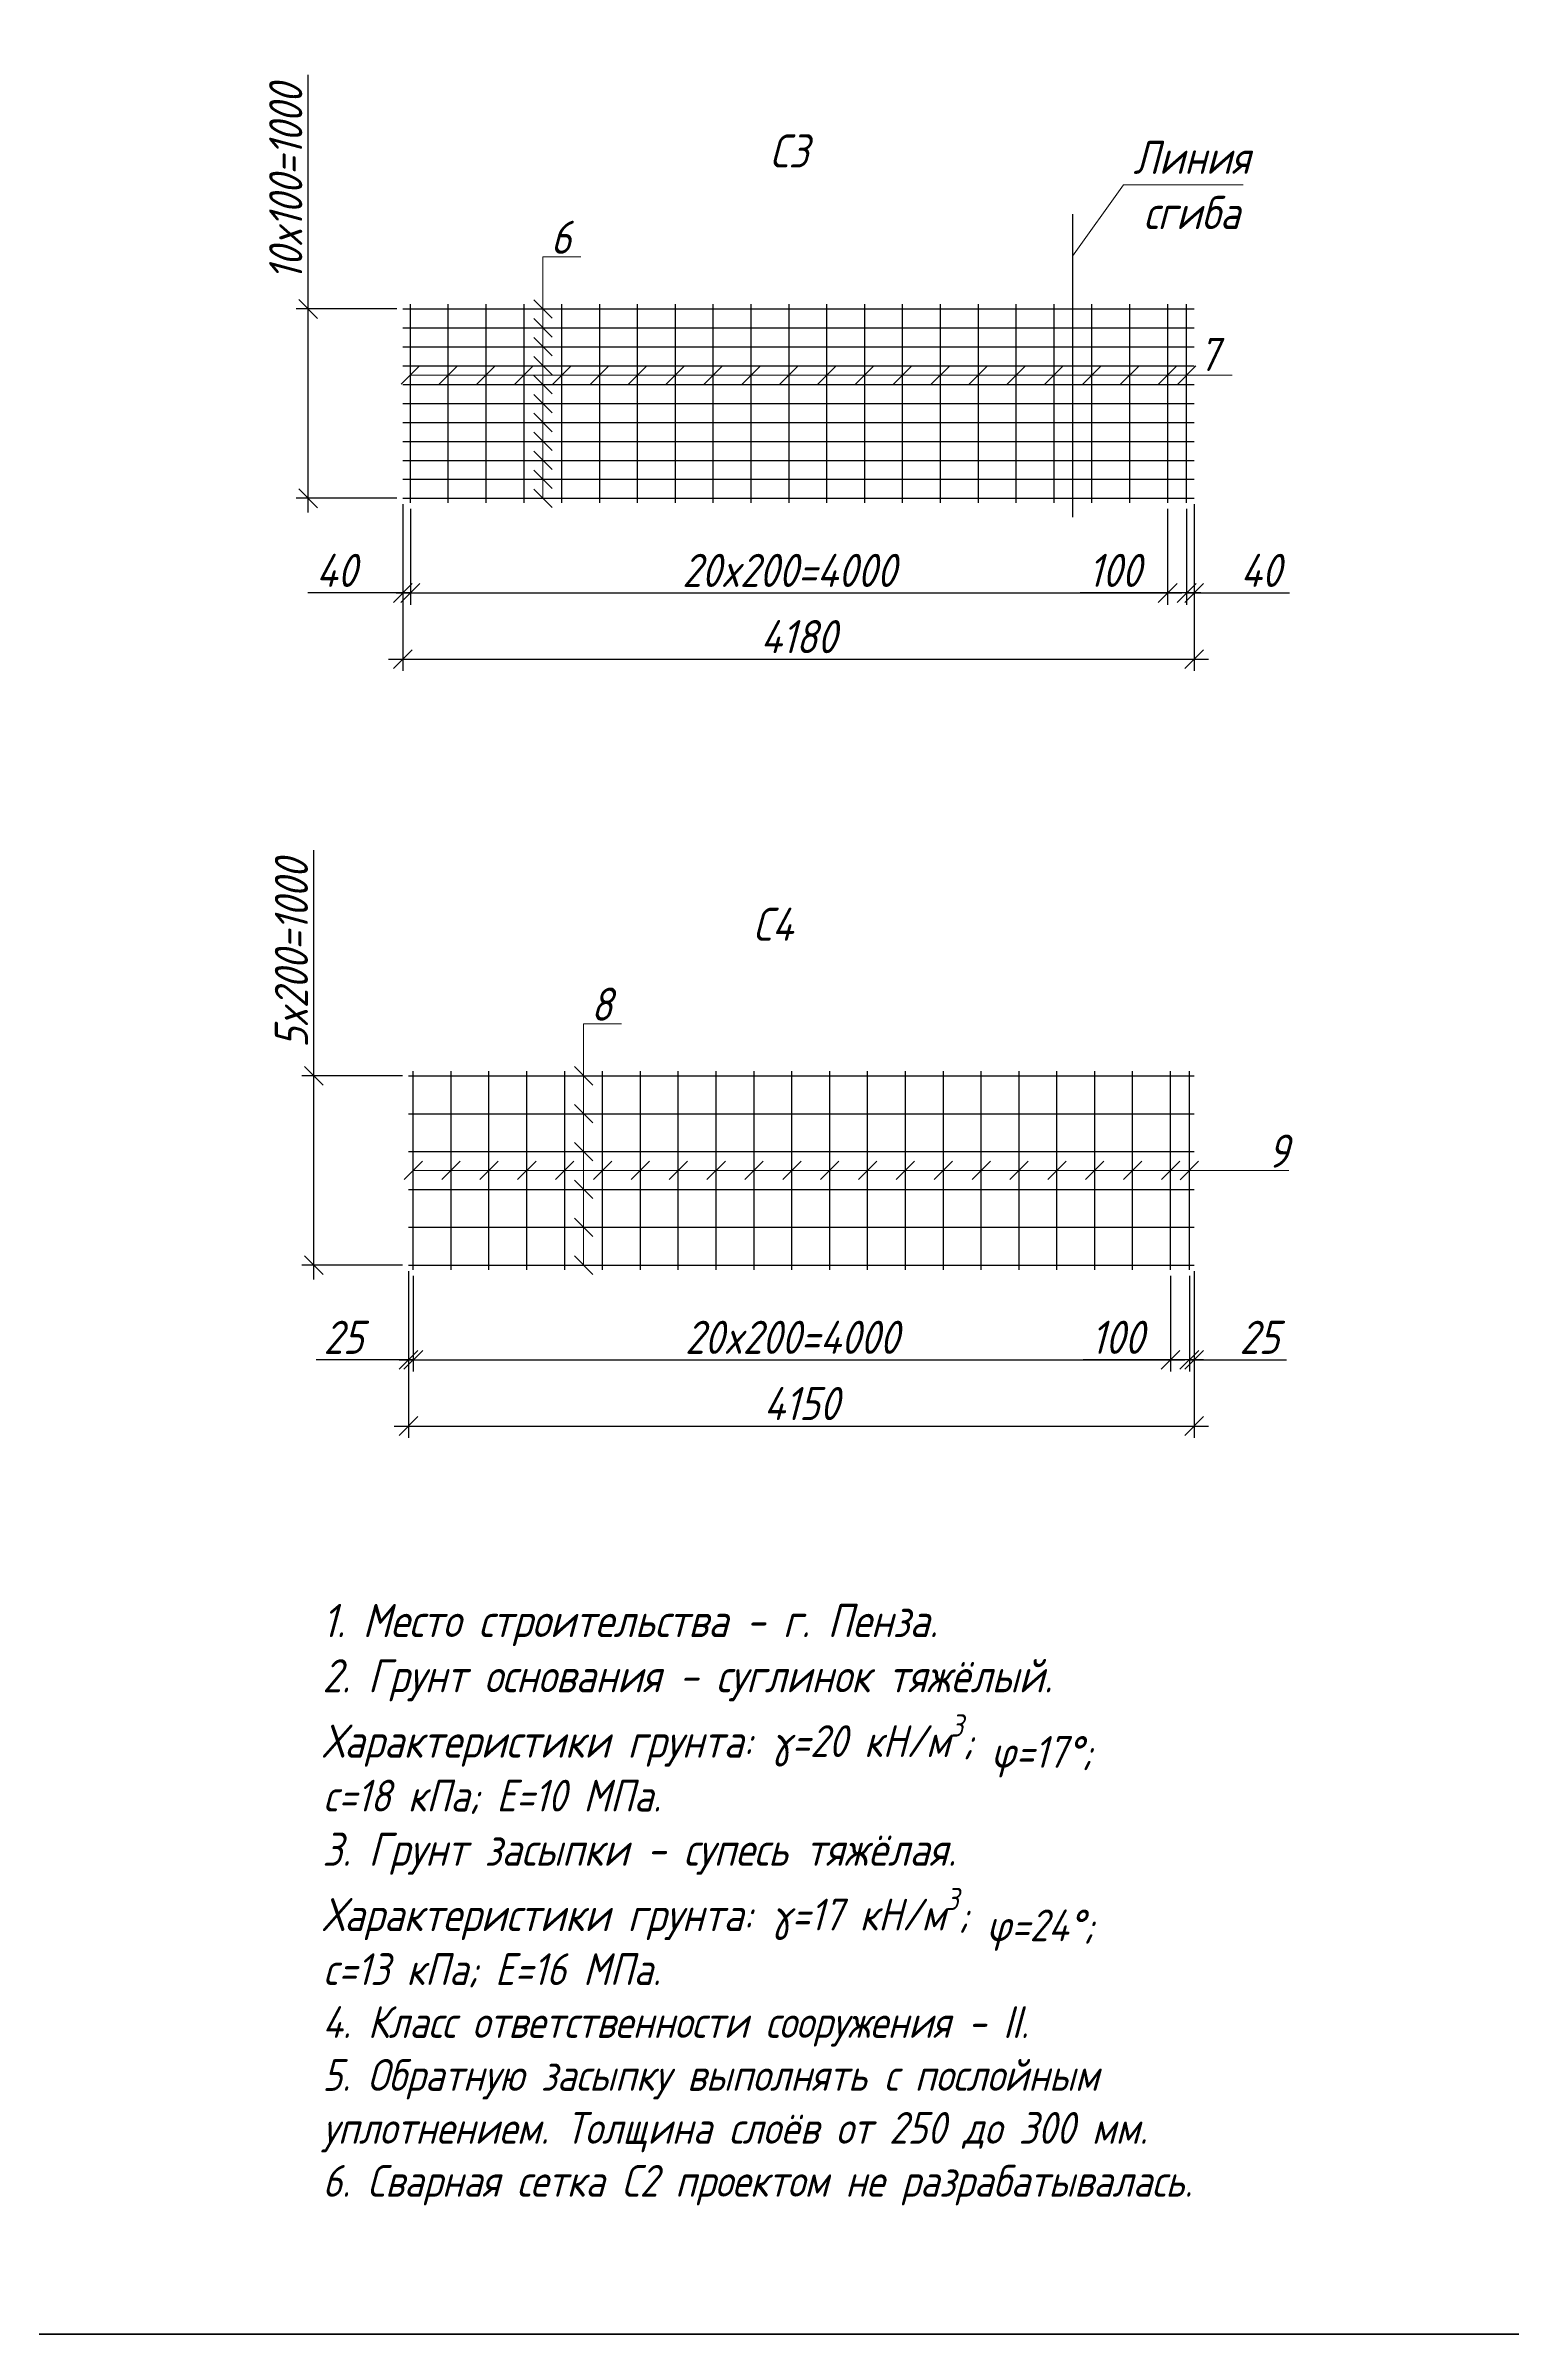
# Model space of a CAD drawing. Header units: millimetres. Extents: x -1004 to 900128, y -352756 to 107728.
# Drawn here: x 225711 to 241203, y -232200 to -208024 of the extents above; entities that cross this region are included whole.
import ezdxf

# ---------------------------------------------------------------- set-up
doc = ezdxf.new("R2010")
doc.units = ezdxf.units.MM
doc.linetypes.add('ACAD_ISO02W100', pattern=[15, 12, -3])
for name, color, linetype, lineweight in [('basic', 95, 'Continuous', 30), ('frame', 173, 'Continuous', 40), ('hatch', 117, 'ACAD_ISO02W100', 25), ('size', 45, 'Continuous', 20), ('text', 13, 'Continuous', 20), ('thin', 153, 'Continuous', 18)]:
    doc.layers.add(name, color=color, linetype=linetype, lineweight=lineweight)
doc.styles.add('Structures', font='isocpeur.ttf', dxfattribs={"width": 0.85, "oblique": 15})
doc.dimstyles.new('structures 3.5 50', dxfattribs={"dimtxt": 3.5, "dimasz": 2, "dimexe": 1.25, "dimexo": 0.625, "dimtad": 1, "dimlfac": 0.5, "dimtxsty": 'Structures', "dimblk": 'OBLIQUE', "dimcen": 2.5, "dimdle": 1.5, "dimadec": 0, "dimazin": 0, "dimtfac": 1, "dimtmove": 0, "dimatfit": 3, "dimfxl": 1, "dimarcsym": 0})

# ---------------------------------------------------------------- blocks, each defined once
blk = doc.blocks.new('_Oblique')
at = {"color": 0, "linetype": 'ByBlock', "lineweight": -2}
blk.add_line((-0.5, -0.5), (0.5, 0.5), dxfattribs=at)
blk = doc.blocks.new('*D916')
at = {"layer": 'Defpoints', "color": 0, "transparency": 16777216}
for p in [(229483, -212804), (229563, -212854), (229483, -213804)]:
    blk.add_point(p, dxfattribs=at)
at = {"layer": 'size', "color": 0, "lineweight": -2, "transparency": 16777216}
for p, q in [((229483, -212866), (229483, -213929)), ((229563, -212916), (229563, -213929)), ((229483, -213804), (228478, -213804)), ((229563, -213804), (229483, -213804)), ((229563, -213804), (229763, -213804))]:
    blk.add_line(p, q, dxfattribs=at)
at = {"layer": 'size', "color": 0, "lineweight": -2, "transparency": 16777216, "xscale": 200, "yscale": 200, "zscale": 200}
blk.add_blockref('_Oblique', (229483, -213804), dxfattribs=at)
at = {"layer": 'size', "color": 0, "lineweight": -2, "transparency": 16777216, "xscale": 200, "yscale": 200, "zscale": 200, "rotation": 180}
blk.add_blockref('_Oblique', (229563, -213804), dxfattribs=at)
at = {"layer": 'size', "color": 0, "transparency": 16777216, "insert": (228781, -213566), "char_height": 350, "attachment_point": 5, "style": 'Structures'}
blk.add_mtext('40', dxfattribs=at)
blk = doc.blocks.new('*D917')
at = {"layer": 'Defpoints', "color": 0, "transparency": 16777216}
for p in [(237763, -212854), (237843, -212804), (237843, -213804)]:
    blk.add_point(p, dxfattribs=at)
at = {"layer": 'size', "color": 0, "lineweight": -2, "transparency": 16777216}
for p, q in [((237763, -212916), (237763, -213929)), ((237843, -212866), (237843, -213929)), ((237763, -213804), (237563, -213804)), ((237763, -213804), (237843, -213804)), ((237843, -213804), (238849, -213804))]:
    blk.add_line(p, q, dxfattribs=at)
at = {"layer": 'size', "color": 0, "lineweight": -2, "transparency": 16777216, "xscale": 200, "yscale": 200, "zscale": 200}
blk.add_blockref('_Oblique', (237763, -213804), dxfattribs=at)
at = {"layer": 'size', "color": 0, "lineweight": -2, "transparency": 16777216, "xscale": 200, "yscale": 200, "zscale": 200, "rotation": 180}
blk.add_blockref('_Oblique', (237843, -213804), dxfattribs=at)
at = {"layer": 'size', "color": 0, "transparency": 16777216, "insert": (238546, -213566), "char_height": 350, "attachment_point": 5, "style": 'Structures'}
blk.add_mtext('40', dxfattribs=at)
blk = doc.blocks.new('*D918')
at = {"layer": 'Defpoints', "color": 0, "transparency": 16777216}
for p in [(229563, -212854), (237563, -212854), (237563, -213804)]:
    blk.add_point(p, dxfattribs=at)
at = {"layer": 'size', "color": 0, "lineweight": -2, "transparency": 16777216}
for p, q in [((229563, -212916), (229563, -213929)), ((237563, -212916), (237563, -213929)), ((229413, -213804), (237713, -213804))]:
    blk.add_line(p, q, dxfattribs=at)
at = {"layer": 'size', "color": 0, "lineweight": -2, "transparency": 16777216, "xscale": 200, "yscale": 200, "zscale": 200, "rotation": 180}
blk.add_blockref('_Oblique', (229563, -213804), dxfattribs=at)
at = {"layer": 'size', "color": 0, "lineweight": -2, "transparency": 16777216, "xscale": 200, "yscale": 200, "zscale": 200}
blk.add_blockref('_Oblique', (237563, -213804), dxfattribs=at)
at = {"layer": 'size', "color": 0, "transparency": 16777216, "insert": (233563, -213566), "char_height": 350, "attachment_point": 5, "style": 'Structures'}
blk.add_mtext('20x200=4000', dxfattribs=at)
blk = doc.blocks.new('*D919')
at = {"layer": 'Defpoints', "color": 0, "transparency": 16777216}
for p in [(229483, -212804), (237843, -212804), (237843, -214504)]:
    blk.add_point(p, dxfattribs=at)
at = {"layer": 'size', "color": 0, "lineweight": -2, "transparency": 16777216}
for p, q in [((229483, -212866), (229483, -214629)), ((237843, -212866), (237843, -214629)), ((229333, -214504), (237993, -214504))]:
    blk.add_line(p, q, dxfattribs=at)
at = {"layer": 'size', "color": 0, "lineweight": -2, "transparency": 16777216, "xscale": 200, "yscale": 200, "zscale": 200, "rotation": 180}
blk.add_blockref('_Oblique', (229483, -214504), dxfattribs=at)
at = {"layer": 'size', "color": 0, "lineweight": -2, "transparency": 16777216, "xscale": 200, "yscale": 200, "zscale": 200}
blk.add_blockref('_Oblique', (237843, -214504), dxfattribs=at)
at = {"layer": 'size', "color": 0, "transparency": 16777216, "insert": (233663, -214266), "char_height": 350, "attachment_point": 5, "style": 'Structures'}
blk.add_mtext('4180', dxfattribs=at)
blk = doc.blocks.new('*D920')
at = {"layer": 'Defpoints', "color": 0, "transparency": 16777216}
for p in [(228483, -210804), (229483, -210804), (229483, -212804)]:
    blk.add_point(p, dxfattribs=at)
at = {"layer": 'size', "color": 0, "lineweight": -2, "transparency": 16777216}
for p, q in [((228483, -210804), (228483, -208332)), ((229421, -210804), (228358, -210804)), ((228483, -212954), (228483, -210804)), ((229421, -212804), (228358, -212804))]:
    blk.add_line(p, q, dxfattribs=at)
at = {"layer": 'size', "color": 0, "lineweight": -2, "transparency": 16777216, "xscale": 200, "yscale": 200, "zscale": 200}
for p, rotation in [((228483, -210804), 90), ((228483, -212804), 270)]:
    blk.add_blockref('_Oblique', p, dxfattribs=dict(at, rotation=rotation))
at = {"layer": 'size', "color": 0, "transparency": 16777216, "insert": (228246, -209468), "char_height": 350, "attachment_point": 5, "rotation": 90, "style": 'Structures'}
blk.add_mtext('10x100=1000', dxfattribs=at)
blk = doc.blocks.new('*U865')
at = {"layer": 'thin'}
blk.add_line((-97, -97), (97, 97), dxfattribs=at)
blk = doc.blocks.new('*U866')
at = {"layer": 'thin', "color": 0, "linetype": 'ByBlock', "lineweight": -2, "transparency": 16777216}
for p in [(0, 0), (400, 0), (800, 0), (1200, 0), (1600, 0), (2000, 0), (2400, 0), (2800, 0), (3200, 0), (3600, 0), (4000, 0), (4400, 0), (4800, 0), (5200, 0), (5600, 0), (6000, 0), (6400, 0), (6800, 0), (7200, 0), (7600, 0), (8000, 0)]:
    blk.add_blockref('*U865', p, dxfattribs=at)
blk = doc.blocks.new('*D921')
at = {"layer": 'Defpoints', "color": 0, "transparency": 16777216}
for p in [(228543, -218906), (229543, -218906), (229543, -220906)]:
    blk.add_point(p, dxfattribs=at)
at = {"layer": 'size', "color": 0, "lineweight": -2, "transparency": 16777216}
for p, q in [((228543, -218906), (228543, -216523)), ((229481, -218906), (228418, -218906)), ((228543, -221056), (228543, -218906)), ((229481, -220906), (228418, -220906))]:
    blk.add_line(p, q, dxfattribs=at)
at = {"layer": 'size', "color": 0, "lineweight": -2, "transparency": 16777216, "xscale": 200, "yscale": 200, "zscale": 200}
for p, rotation in [((228543, -218906), 90), ((228543, -220906), 270)]:
    blk.add_blockref('_Oblique', p, dxfattribs=dict(at, rotation=rotation))
at = {"layer": 'size', "color": 0, "transparency": 16777216, "insert": (228306, -217615), "char_height": 350, "attachment_point": 5, "rotation": 90, "style": 'Structures'}
blk.add_mtext('5x200=1000', dxfattribs=at)
blk = doc.blocks.new('*D922')
at = {"layer": 'Defpoints', "color": 0, "transparency": 16777216}
for p in [(229543, -220906), (229593, -220956), (229543, -221906)]:
    blk.add_point(p, dxfattribs=at)
at = {"layer": 'size', "color": 0, "lineweight": -2, "transparency": 16777216}
for p, q in [((229543, -220968), (229543, -222031)), ((229593, -221018), (229593, -222031)), ((229543, -221906), (228568, -221906)), ((229593, -221906), (229543, -221906)), ((229593, -221906), (229793, -221906))]:
    blk.add_line(p, q, dxfattribs=at)
at = {"layer": 'size', "color": 0, "lineweight": -2, "transparency": 16777216, "xscale": 200, "yscale": 200, "zscale": 200}
blk.add_blockref('_Oblique', (229543, -221906), dxfattribs=at)
at = {"layer": 'size', "color": 0, "lineweight": -2, "transparency": 16777216, "xscale": 200, "yscale": 200, "zscale": 200, "rotation": 180}
blk.add_blockref('_Oblique', (229593, -221906), dxfattribs=at)
at = {"layer": 'size', "color": 0, "transparency": 16777216, "insert": (228856, -221668), "char_height": 350, "attachment_point": 5, "style": 'Structures'}
blk.add_mtext('25', dxfattribs=at)
blk = doc.blocks.new('*D923')
at = {"layer": 'Defpoints', "color": 0, "transparency": 16777216}
for p in [(229593, -220956), (237593, -220956), (237593, -221906)]:
    blk.add_point(p, dxfattribs=at)
at = {"layer": 'size', "color": 0, "lineweight": -2, "transparency": 16777216}
for p, q in [((229593, -221018), (229593, -222031)), ((237593, -221018), (237593, -222031)), ((229443, -221906), (237743, -221906))]:
    blk.add_line(p, q, dxfattribs=at)
at = {"layer": 'size', "color": 0, "lineweight": -2, "transparency": 16777216, "xscale": 200, "yscale": 200, "zscale": 200, "rotation": 180}
blk.add_blockref('_Oblique', (229593, -221906), dxfattribs=at)
at = {"layer": 'size', "color": 0, "lineweight": -2, "transparency": 16777216, "xscale": 200, "yscale": 200, "zscale": 200}
blk.add_blockref('_Oblique', (237593, -221906), dxfattribs=at)
at = {"layer": 'size', "color": 0, "transparency": 16777216, "insert": (233593, -221668), "char_height": 350, "attachment_point": 5, "style": 'Structures'}
blk.add_mtext('20x200=4000', dxfattribs=at)
blk = doc.blocks.new('*D924')
at = {"layer": 'Defpoints', "color": 0, "transparency": 16777216}
for p in [(237793, -220956), (237843, -220906), (237843, -221906)]:
    blk.add_point(p, dxfattribs=at)
at = {"layer": 'size', "color": 0, "lineweight": -2, "transparency": 16777216}
for p, q in [((237843, -220968), (237843, -222031)), ((237793, -221018), (237793, -222031)), ((237793, -221906), (237593, -221906)), ((237793, -221906), (237843, -221906)), ((237843, -221906), (238819, -221906))]:
    blk.add_line(p, q, dxfattribs=at)
at = {"layer": 'size', "color": 0, "lineweight": -2, "transparency": 16777216, "xscale": 200, "yscale": 200, "zscale": 200}
blk.add_blockref('_Oblique', (237793, -221906), dxfattribs=at)
at = {"layer": 'size', "color": 0, "lineweight": -2, "transparency": 16777216, "xscale": 200, "yscale": 200, "zscale": 200, "rotation": 180}
blk.add_blockref('_Oblique', (237843, -221906), dxfattribs=at)
at = {"layer": 'size', "color": 0, "transparency": 16777216, "insert": (238531, -221668), "char_height": 350, "attachment_point": 5, "style": 'Structures'}
blk.add_mtext('25', dxfattribs=at)
blk = doc.blocks.new('*D925')
at = {"layer": 'Defpoints', "color": 0, "transparency": 16777216}
for p in [(229543, -220906), (237843, -220906), (237843, -222606)]:
    blk.add_point(p, dxfattribs=at)
at = {"layer": 'size', "color": 0, "lineweight": -2, "transparency": 16777216}
for p, q in [((229543, -220968), (229543, -222731)), ((237843, -220968), (237843, -222731)), ((229393, -222606), (237993, -222606))]:
    blk.add_line(p, q, dxfattribs=at)
at = {"layer": 'size', "color": 0, "lineweight": -2, "transparency": 16777216, "xscale": 200, "yscale": 200, "zscale": 200, "rotation": 180}
blk.add_blockref('_Oblique', (229543, -222606), dxfattribs=at)
at = {"layer": 'size', "color": 0, "lineweight": -2, "transparency": 16777216, "xscale": 200, "yscale": 200, "zscale": 200}
blk.add_blockref('_Oblique', (237843, -222606), dxfattribs=at)
at = {"layer": 'size', "color": 0, "transparency": 16777216, "insert": (233693, -222368), "char_height": 350, "attachment_point": 5, "style": 'Structures'}
blk.add_mtext('4150', dxfattribs=at)
blk = doc.blocks.new('*U867')
at = {"layer": 'thin'}
blk.add_line((-97, -97), (97, 97), dxfattribs=at)
blk = doc.blocks.new('*U868')
at = {"layer": 'thin', "color": 0, "linetype": 'ByBlock', "lineweight": -2, "transparency": 16777216}
for p in [(0, 0), (400, 0), (800, 0), (1200, 0), (1600, 0), (2000, 0), (2400, 0), (2800, 0), (3200, 0), (3600, 0), (4000, 0), (4400, 0), (4800, 0), (5200, 0), (5600, 0), (6000, 0), (6400, 0), (6800, 0), (7200, 0), (7600, 0), (8000, 0)]:
    blk.add_blockref('*U867', p, dxfattribs=at)
blk = doc.blocks.new('*D926')
at = {"layer": 'Defpoints', "color": 0, "transparency": 16777216}
for p in [(237593, -220956), (237793, -220956), (237593, -221906)]:
    blk.add_point(p, dxfattribs=at)
at = {"layer": 'size', "color": 0, "lineweight": -2, "transparency": 16777216}
for p, q in [((237593, -221018), (237593, -222031)), ((237793, -221018), (237793, -222031)), ((237593, -221906), (236669, -221906)), ((237943, -221906), (237593, -221906))]:
    blk.add_line(p, q, dxfattribs=at)
at = {"layer": 'size', "color": 0, "lineweight": -2, "transparency": 16777216, "xscale": 200, "yscale": 200, "zscale": 200, "rotation": 180}
blk.add_blockref('_Oblique', (237593, -221906), dxfattribs=at)
at = {"layer": 'size', "color": 0, "lineweight": -2, "transparency": 16777216, "xscale": 200, "yscale": 200, "zscale": 200}
blk.add_blockref('_Oblique', (237793, -221906), dxfattribs=at)
at = {"layer": 'size', "color": 0, "transparency": 16777216, "insert": (237031, -221668), "char_height": 350, "attachment_point": 5, "style": 'Structures'}
blk.add_mtext('100', dxfattribs=at)
blk = doc.blocks.new('*D927')
at = {"layer": 'Defpoints', "color": 0, "transparency": 16777216}
for p in [(237563, -212854), (237763, -212854), (237563, -213804)]:
    blk.add_point(p, dxfattribs=at)
at = {"layer": 'size', "color": 0, "lineweight": -2, "transparency": 16777216}
for p, q in [((237563, -212916), (237563, -213929)), ((237763, -212916), (237763, -213929)), ((237563, -213804), (236639, -213804)), ((237913, -213804), (237563, -213804))]:
    blk.add_line(p, q, dxfattribs=at)
at = {"layer": 'size', "color": 0, "lineweight": -2, "transparency": 16777216, "xscale": 200, "yscale": 200, "zscale": 200, "rotation": 180}
blk.add_blockref('_Oblique', (237563, -213804), dxfattribs=at)
at = {"layer": 'size', "color": 0, "lineweight": -2, "transparency": 16777216, "xscale": 200, "yscale": 200, "zscale": 200}
blk.add_blockref('_Oblique', (237763, -213804), dxfattribs=at)
at = {"layer": 'size', "color": 0, "transparency": 16777216, "insert": (237001, -213566), "char_height": 350, "attachment_point": 5, "style": 'Structures'}
blk.add_mtext('100', dxfattribs=at)

msp = doc.modelspace()

# ---------------------------------------------------------------- linework, layer by layer
at = {"layer": 'basic'}
for p, q in [((229483.437, -210803.568), (237843.437, -210803.568)), ((229563.437, -212853.568), (229563.437, -210753.568)), ((229963.437, -212853.568), (229963.437, -210753.568)), ((230363.437, -212853.568), (230363.437, -210753.568)), ((230763.437, -212853.568), (230763.437, -210753.568)), ((231163.437, -212853.568), (231163.437, -210753.568)), ((231563.437, -212853.568), (231563.437, -210753.568)), ((231963.437, -212853.568), (231963.437, -210753.568)), ((232363.437, -212853.568), (232363.437, -210753.568)), ((232763.437, -212853.568), (232763.437, -210753.568)), ((233163.437, -212853.568), (233163.437, -210753.568)), ((233563.437, -212853.568), (233563.437, -210753.568)), ((233963.437, -212853.568), (233963.437, -210753.568)), ((234363.437, -212853.568), (234363.437, -210753.568)), ((234763.437, -212853.568), (234763.437, -210753.568)), ((235163.437, -212853.568), (235163.437, -210753.568)), ((235563.437, -212853.568), (235563.437, -210753.568)), ((235963.437, -212853.568), (235963.437, -210753.568)), ((236363.437, -212853.568), (236363.437, -210753.568)), ((236763.437, -212853.568), (236763.437, -210753.568)), ((237163.437, -212853.568), (237163.437, -210753.568)), ((237563.437, -212853.568), (237563.437, -210753.568)), ((237763.437, -212853.568), (237763.437, -210753.568)), ((229483.437, -211003.568), (237843.437, -211003.568)), ((229483.437, -211203.568), (237843.437, -211203.568)), ((229483.437, -211403.568), (237843.437, -211403.568)), ((229483.437, -211603.568), (237843.437, -211603.568)), ((229483.437, -211803.568), (237843.437, -211803.568)), ((229483.437, -212003.568), (237843.437, -212003.568)), ((229483.437, -212203.568), (237843.437, -212203.568)), ((229483.437, -212403.568), (237843.437, -212403.568)), ((229483.437, -212603.568), (237843.437, -212603.568)), ((229483.437, -212803.568), (237843.437, -212803.568)), ((229543.437, -218905.653), (237843.437, -218905.653)), ((229593.437, -220955.653), (229593.437, -218855.653)), ((229993.437, -220955.653), (229993.437, -218855.653)), ((230393.437, -220955.653), (230393.437, -218855.653)), ((230793.437, -220955.653), (230793.437, -218855.653)), ((231193.437, -220955.653), (231193.437, -218855.653)), ((231593.437, -220955.653), (231593.437, -218855.653)), ((231993.437, -220955.653), (231993.437, -218855.653)), ((232393.437, -220955.653), (232393.437, -218855.653)), ((232793.437, -220955.653), (232793.437, -218855.653)), ((233193.437, -220955.653), (233193.437, -218855.653)), ((233593.437, -220955.653), (233593.437, -218855.653)), ((233993.437, -220955.653), (233993.437, -218855.653)), ((234393.437, -220955.653), (234393.437, -218855.653)), ((234793.437, -220955.653), (234793.437, -218855.653)), ((235193.437, -220955.653), (235193.437, -218855.653)), ((235593.437, -220955.653), (235593.437, -218855.653)), ((235993.437, -220955.653), (235993.437, -218855.653)), ((236393.437, -220955.653), (236393.437, -218855.653)), ((236793.437, -220955.653), (236793.437, -218855.653)), ((237193.437, -220955.653), (237193.437, -218855.653)), ((237593.437, -220955.653), (237593.437, -218855.653)), ((237793.437, -220955.653), (237793.437, -218855.653)), ((229543.437, -219305.653), (237843.437, -219305.653)), ((229543.437, -219705.653), (237843.437, -219705.653)), ((229543.437, -220105.653), (237843.437, -220105.653)), ((229543.437, -220505.653), (237843.437, -220505.653)), ((229543.437, -220905.653), (237843.437, -220905.653))]:
    msp.add_line(p, q, dxfattribs=at)
at = {"layer": 'frame'}
msp.add_line((260980, -232200), (204080, -232200), dxfattribs=at)
at = {"layer": 'hatch', "ltscale": 0.3}
msp.add_line((236557.764, -209803.568), (236557.764, -213003.568), dxfattribs=at)
at = {"layer": 'thin'}
for p, q in [((236557.764, -210245.974), (237097.555, -209494.125)), ((237097.555, -209494.125), (238362.039, -209494.125)), ((230963.437, -212803.568), (230963.437, -210253.568)), ((231363.437, -210253.568), (230963.437, -210253.568)), ((231060.664, -210900.795), (230866.209, -210706.34)), ((231060.664, -211100.795), (230866.209, -210906.34)), ((231060.664, -211300.795), (230866.209, -211106.34)), ((229563.437, -211503.568), (238243.437, -211503.568)), ((231060.664, -211500.795), (230866.209, -211306.34)), ((231060.664, -211700.795), (230866.209, -211506.34)), ((237666.209, -211600.795), (237860.664, -211406.34)), ((231060.664, -211900.795), (230866.209, -211706.34)), ((231060.664, -212100.795), (230866.209, -211906.34)), ((231060.664, -212300.795), (230866.209, -212106.34)), ((231060.664, -212500.795), (230866.209, -212306.34)), ((231060.664, -212700.795), (230866.209, -212506.34)), ((231060.664, -212900.795), (230866.209, -212706.34)), ((231393.437, -220905.653), (231393.437, -218355.653)), ((231793.437, -218355.653), (231393.437, -218355.653)), ((231490.664, -219002.88), (231296.209, -218808.425)), ((231490.664, -219402.88), (231296.209, -219208.425)), ((231490.664, -219802.88), (231296.209, -219608.425)), ((229593.437, -219905.653), (238843.437, -219905.653)), ((237696.209, -220002.88), (237890.664, -219808.425)), ((231490.664, -220202.88), (231296.209, -220008.425)), ((231490.664, -220602.88), (231296.209, -220408.425)), ((231490.664, -221002.88), (231296.209, -220808.425))]:
    msp.add_line(p, q, dxfattribs=at)

# ---------------------------------------------------------------- block references
for name, p in [('*U866', (229563.437, -211503.568)), ('*U868', (229593.437, -219905.653))]:
    msp.add_blockref(name, p, dxfattribs=at)

# ---------------------------------------------------------------- texts
at = {"layer": 'text', "char_height": 350, "style": 'Structures'}
for s, insert, width, attachment_point in [('С3', (233563.437, -209135.071), 793.67855, 5), ('Линия \\Pсгиба', (237816.406, -209494.125), 1343.47738, 5), ('6', (231151.962, -210046.854), 350, 5), ('7', (237995.976, -211284.532), 793.67855, 5), ('С4', (233393.437, -217304.085), 793.67855, 5), ('8', (231581.962, -218148.939), 350, 5), ('9', (238730, -219700.92), 793.67855, 5), ('\\A1;1. Место строительства - г. Пенза.\\P2. Грунт основания - суглинок тяжёлый.\\PХарактеристики грунта: {\\H0.95833x;γ=20 кН/м\\H0.7x;\\S3^ ;\\H1.42857x;; \\A0;φ=17%%D; \\Pc=18 кПа; E=10 МПа.\\P}3. Грунт засыпки - супесь тяжёлая.\\PХарактеристики грунта: {\\H0.95833x;γ=17 кН/м\\H0.7x;\\S3^ ;\\H1.42857x;; \\A0;φ=24%%D; \\Pc=13 кПа; E=16 МПа.\\P4. Класс ответственности сооружения - II.\\P5. Обратную засыпку выполнять с послойным уплотнением. Толщина слоёв от 250 до 300 мм.\\P6. Сварная сетка С2 проектом не разрабатывалась.}', (228633.643, -227661.689), 9693.35693, 4)]:
    msp.add_mtext(s, dxfattribs=dict(at, insert=insert, width=width, attachment_point=attachment_point))

# ---------------------------------------------------------------- dimensions: what is measured, and where the dimension line sits
at = {"layer": 'size'}
for base, p1, p2, text, picture, middle in [((228483.437, -210803.568), (229483.437, -212803.568), (229483.437, -210803.568), '10x100=<>', '*D920', (228245.937, -209467.801)), ((228543.437, -218905.653), (229543.437, -220905.653), (229543.437, -218905.653), '5x200=<>', '*D921', (228305.937, -217614.512))]:
    dim = msp.add_linear_dim(base=base, p1=p1, p2=p2, angle=90, text=text, dimstyle='structures 3.5 50', dxfattribs=at)
    dim.commit()
    dim.dimension.update_dxf_attribs({"geometry": picture, "text_midpoint": middle})
for base, p1, p2, picture, middle in [((229483.437, -213803.568), (229563.437, -212853.568), (229483.437, -212803.568), '*D916', (228780.67, -213566.068)), ((237563.437, -213803.568), (237763.437, -212853.568), (237563.437, -212853.568), '*D927', (237001.17, -213566.068)), ((237843.437, -213803.568), (237763.437, -212853.568), (237843.437, -212803.568), '*D917', (238546.203, -213566.068)), ((229543.437, -221905.653), (229593.437, -220955.653), (229543.437, -220905.653), '*D922', (228855.545, -221668.153)), ((237593.437, -221905.653), (237793.437, -220955.653), (237593.437, -220955.653), '*D926', (237031.17, -221668.153)), ((237843.437, -221905.653), (237793.437, -220955.653), (237843.437, -220905.653), '*D924', (238531.328, -221668.153))]:
    dim = msp.add_linear_dim(base=base, p1=p1, p2=p2, dimstyle='structures 3.5 50', dxfattribs=at)
    dim.commit()
    dim.dimension.update_dxf_attribs({"geometry": picture, "text_midpoint": middle})
for base, p1, p2, text, picture, middle in [((237843.437, -214503.568), (229483.437, -212803.568), (237843.437, -212803.568), '4180', '*D919', (233663.437, -214266.068)), ((237563.437, -213803.568), (229563.437, -212853.568), (237563.437, -212853.568), '20x200=4000', '*D918', (233563.437, -213566.068)), ((237843.437, -222605.653), (229543.437, -220905.653), (237843.437, -220905.653), '4150', '*D925', (233693.437, -222368.153)), ((237593.437, -221905.653), (229593.437, -220955.653), (237593.437, -220955.653), '20x200=4000', '*D923', (233593.437, -221668.153))]:
    dim = msp.add_linear_dim(base=base, p1=p1, p2=p2, text=text, dimstyle='structures 3.5 50', dxfattribs=at)
    dim.commit()
    dim.dimension.update_dxf_attribs({"geometry": picture, "text_midpoint": middle})

doc.saveas('drawing.dxf')
